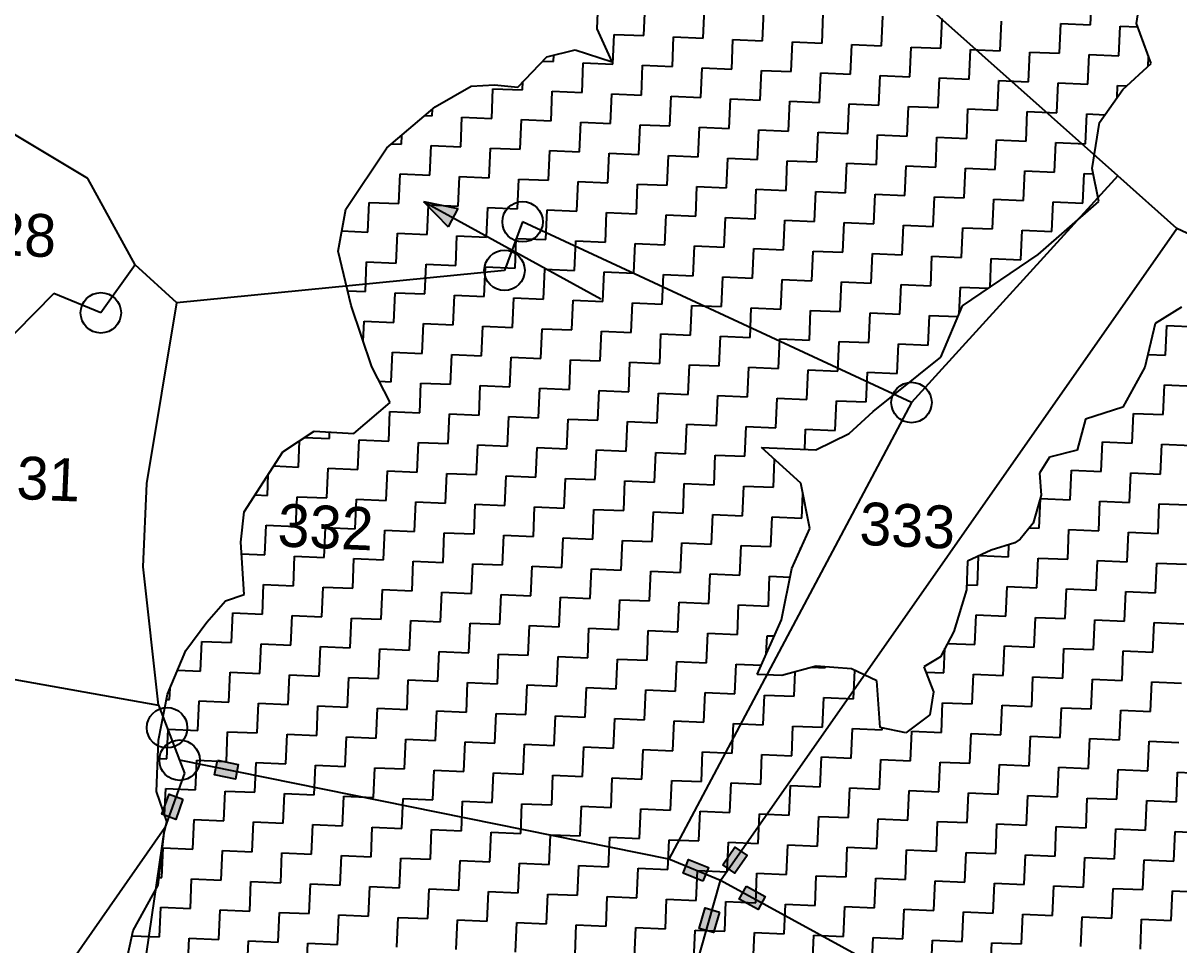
# Model space of a CAD drawing. Header units: metres. Extents: x 275066 to 277427, y 2078766 to 2080541.
# Drawn here: x 276531.1 to 276775.3, y 2079930.4 to 2080125.1 of the extents above; entities that cross this region are included whole.
import ezdxf
from ezdxf.enums import TextEntityAlignment as Align

# ---------------------------------------------------------------- set-up
doc = ezdxf.new("R2010")
doc.units = ezdxf.units.M
for name, color, linetype in [('POLY_HATCH', 12, 'Continuous'), ('POLY_PARCEL', 6, 'Continuous'), ('TEXT_PARCEL', 7, 'Continuous')]:
    doc.layers.add(name, color=color, linetype=linetype)
doc.styles.add('TEXT_MAP', font='')
doc.styles.get('TEXT_MAP').set_extended_font_data('Kruti Dev 050')

msp = doc.modelspace()

# ---------------------------------------------------------------- hatches: boundary and pattern name
h = msp.add_hatch(color=256)
h.paths.add_polyline_path([(276621.9, 2080084.04), (276622.94, 2080085.94), (276615.68, 2080087.45)])
h.paths.add_polyline_path([(276615.68, 2080087.45), (276620.86, 2080082.13), (276621.9, 2080084.04)])
for points in [[(276575.92, 2079965.43), (276576.54, 2079968.49), (276572.12, 2079969.38), (276571.5, 2079966.32)], [(276560.38, 2079957.97), (276563.31, 2079956.91), (276564.85, 2079961.16), (276561.91, 2079962.22)], [(276684.04, 2079949.24), (276681.48, 2079951.03), (276678.89, 2079947.33), (276681.45, 2079945.54)], [(276671.69, 2079948.46), (276670.5, 2079945.57), (276674.67, 2079943.85), (276675.86, 2079946.73)], [(276686.36, 2079937.87), (276687.86, 2079940.61), (276683.9, 2079942.77), (276682.4, 2079940.03)], [(276673.94, 2079933.84), (276676.94, 2079932.98), (276678.18, 2079937.32), (276675.18, 2079938.18)]]:
    msp.add_hatch(color=256).paths.add_polyline_path(points)

# ---------------------------------------------------------------- linework, layer by layer
for points in [[(276615.68, 2080087.45), (276653.15, 2080066.91)], [(276615.68, 2080087.45), (276620.86, 2080082.13)], [(276615.68, 2080087.45), (276622.94, 2080085.94)], [(276622.94, 2080085.94), (276620.86, 2080082.13)]]:
    msp.add_lwpolyline(points)
for points in [[(276572.12, 2079969.38), (276576.54, 2079968.49), (276575.92, 2079965.43), (276571.5, 2079966.32)], [(276564.85, 2079961.16), (276563.31, 2079956.91), (276560.38, 2079957.97), (276561.91, 2079962.22)], [(276678.89, 2079947.33), (276681.48, 2079951.03), (276684.04, 2079949.24), (276681.45, 2079945.54)], [(276674.67, 2079943.85), (276670.5, 2079945.57), (276671.69, 2079948.46), (276675.86, 2079946.73)], [(276683.9, 2079942.77), (276687.86, 2079940.61), (276686.36, 2079937.87), (276682.4, 2079940.03)], [(276678.18, 2079937.32), (276676.94, 2079932.98), (276673.94, 2079933.84), (276675.18, 2079938.18)]]:
    msp.add_lwpolyline(points, close=True)
for centre in [(276636.6, 2080083.17), (276632.78, 2080072.9), (276547.5, 2080063.93), (276718.78, 2080044.99), (276561.49, 2079976.27), (276564.13, 2079969.41)]:
    msp.add_circle(centre, 4.27)
at = {"layer": 'POLY_HATCH', "linetype": 'Continuous'}
for p, q in [((276756.6, 2080124.76), (276756.86, 2080131.04)), ((276662.24, 2080122.5), (276662.51, 2080128.77)), ((276674.79, 2080121.96), (276675.05, 2080128.24)), ((276687.33, 2080121.43), (276687.6, 2080127.7)), ((276699.88, 2080120.89), (276700.14, 2080127.17)), ((276712.42, 2080120.36), (276712.69, 2080126.63)), ((276724.97, 2080119.83), (276725.23, 2080126.1)), ((276737.51, 2080119.29), (276737.78, 2080125.56)), ((276750.06, 2080118.76), (276750.32, 2080125.03)), ((276750.32, 2080125.03), (276756.6, 2080124.76)), ((276762.6, 2080118.22), (276762.87, 2080124.5)), ((276762.87, 2080124.5), (276766.57, 2080124.34)), ((276655.7, 2080116.49), (276655.97, 2080122.76)), ((276655.97, 2080122.76), (276662.24, 2080122.5)), ((276668.25, 2080115.96), (276668.51, 2080122.23)), ((276668.51, 2080122.23), (276674.79, 2080121.96)), ((276680.79, 2080115.42), (276681.06, 2080121.7)), ((276681.06, 2080121.7), (276687.33, 2080121.43)), ((276693.34, 2080114.89), (276693.6, 2080121.16)), ((276693.6, 2080121.16), (276699.88, 2080120.89)), ((276643.16, 2080117.03), (276643.21, 2080118.36)), ((276705.88, 2080114.36), (276706.15, 2080120.63)), ((276706.15, 2080120.63), (276712.42, 2080120.36)), ((276718.43, 2080113.82), (276718.69, 2080120.09)), ((276718.69, 2080120.09), (276724.97, 2080119.83)), ((276730.97, 2080113.29), (276731.24, 2080119.56)), ((276731.24, 2080119.56), (276737.51, 2080119.29)), ((276743.52, 2080112.75), (276743.78, 2080119.02)), ((276743.78, 2080119.02), (276750.06, 2080118.76)), ((276756.06, 2080112.22), (276756.33, 2080118.49)), ((276756.33, 2080118.49), (276762.6, 2080118.22)), ((276640.9, 2080117.12), (276643.16, 2080117.03)), ((276649.16, 2080110.49), (276649.43, 2080116.76)), ((276649.43, 2080116.76), (276655.7, 2080116.49)), ((276661.71, 2080109.95), (276661.97, 2080116.23)), ((276661.97, 2080116.23), (276668.25, 2080115.96)), ((276768.79, 2080116.03), (276768.87, 2080117.96)), ((276768.87, 2080117.96), (276768.9, 2080117.96)), ((276674.25, 2080109.42), (276674.52, 2080115.69)), ((276674.52, 2080115.69), (276680.79, 2080115.42)), ((276686.8, 2080108.88), (276687.06, 2080115.16)), ((276687.06, 2080115.16), (276693.34, 2080114.89)), ((276699.34, 2080108.35), (276699.61, 2080114.62)), ((276699.61, 2080114.62), (276705.88, 2080114.36)), ((276711.89, 2080107.82), (276712.15, 2080114.09)), ((276712.15, 2080114.09), (276718.43, 2080113.82)), ((276724.43, 2080107.28), (276724.7, 2080113.55)), ((276724.7, 2080113.55), (276730.97, 2080113.29)), ((276630.08, 2080105.02), (276630.34, 2080111.29)), ((276630.34, 2080111.29), (276636.62, 2080111.02)), ((276636.62, 2080111.02), (276636.69, 2080112.78)), ((276736.98, 2080106.75), (276737.24, 2080113.02)), ((276737.24, 2080113.02), (276743.52, 2080112.75)), ((276749.52, 2080106.21), (276749.79, 2080112.49)), ((276749.79, 2080112.49), (276756.06, 2080112.22)), ((276762.23, 2080109.4), (276762.33, 2080111.95)), ((276762.33, 2080111.95), (276764.26, 2080111.87)), ((276642.62, 2080104.48), (276642.89, 2080110.75)), ((276642.89, 2080110.75), (276649.16, 2080110.49)), ((276655.17, 2080103.95), (276655.43, 2080110.22)), ((276655.43, 2080110.22), (276661.71, 2080109.95)), ((276667.71, 2080103.41), (276667.98, 2080109.69)), ((276667.98, 2080109.69), (276674.25, 2080109.42)), ((276680.26, 2080102.88), (276680.52, 2080109.15)), ((276680.52, 2080109.15), (276686.8, 2080108.88)), ((276692.8, 2080102.34), (276693.07, 2080108.62)), ((276693.07, 2080108.62), (276699.34, 2080108.35)), ((276617.53, 2080105.55), (276617.59, 2080106.96)), ((276705.35, 2080101.81), (276705.61, 2080108.08)), ((276705.61, 2080108.08), (276711.89, 2080107.82)), ((276717.89, 2080101.28), (276718.16, 2080107.55)), ((276718.16, 2080107.55), (276724.43, 2080107.28)), ((276730.44, 2080100.74), (276730.7, 2080107.01)), ((276730.7, 2080107.01), (276736.98, 2080106.75)), ((276742.98, 2080100.21), (276743.25, 2080106.48)), ((276743.25, 2080106.48), (276749.52, 2080106.21)), ((276616, 2080105.62), (276617.53, 2080105.55)), ((276623.54, 2080099.01), (276623.8, 2080105.28)), ((276623.8, 2080105.28), (276630.08, 2080105.02)), ((276636.08, 2080098.48), (276636.35, 2080104.75)), ((276636.35, 2080104.75), (276642.62, 2080104.48)), ((276648.63, 2080097.94), (276648.89, 2080104.21)), ((276648.89, 2080104.21), (276655.17, 2080103.95)), ((276661.17, 2080097.41), (276661.44, 2080103.68)), ((276661.44, 2080103.68), (276667.71, 2080103.41)), ((276755.53, 2080099.67), (276755.79, 2080105.95)), ((276755.79, 2080105.95), (276759.68, 2080105.78)), ((276610.99, 2080099.54), (276611.07, 2080101.43)), ((276673.72, 2080096.87), (276673.98, 2080103.15)), ((276673.98, 2080103.15), (276680.26, 2080102.88)), ((276686.26, 2080096.34), (276686.53, 2080102.61)), ((276686.53, 2080102.61), (276692.8, 2080102.34)), ((276698.81, 2080095.8), (276699.07, 2080102.08)), ((276699.07, 2080102.08), (276705.35, 2080101.81)), ((276711.35, 2080095.27), (276711.62, 2080101.54)), ((276711.62, 2080101.54), (276717.89, 2080101.28)), ((276608.95, 2080099.63), (276610.99, 2080099.54)), ((276617, 2080093.01), (276617.26, 2080099.28)), ((276617.26, 2080099.28), (276623.54, 2080099.01)), ((276723.9, 2080094.74), (276724.16, 2080101.01)), ((276724.16, 2080101.01), (276730.44, 2080100.74)), ((276736.44, 2080094.2), (276736.71, 2080100.47)), ((276736.71, 2080100.47), (276742.98, 2080100.21)), ((276748.99, 2080093.67), (276749.25, 2080099.94)), ((276749.25, 2080099.94), (276755.53, 2080099.67)), ((276629.54, 2080092.47), (276629.81, 2080098.74)), ((276629.81, 2080098.74), (276636.08, 2080098.48)), ((276642.09, 2080091.94), (276642.35, 2080098.21)), ((276642.35, 2080098.21), (276648.63, 2080097.94)), ((276654.63, 2080091.4), (276654.9, 2080097.67)), ((276654.9, 2080097.67), (276661.17, 2080097.41)), ((276667.18, 2080090.87), (276667.44, 2080097.14)), ((276667.44, 2080097.14), (276673.72, 2080096.87)), ((276679.72, 2080090.33), (276679.99, 2080096.61)), ((276679.99, 2080096.61), (276686.26, 2080096.34)), ((276692.27, 2080089.8), (276692.53, 2080096.07)), ((276692.53, 2080096.07), (276698.81, 2080095.8)), ((276704.81, 2080089.27), (276705.08, 2080095.54)), ((276705.08, 2080095.54), (276711.35, 2080095.27)), ((276717.36, 2080088.73), (276717.62, 2080095)), ((276717.62, 2080095), (276723.9, 2080094.74)), ((276729.9, 2080088.2), (276730.17, 2080094.47)), ((276730.17, 2080094.47), (276736.44, 2080094.2)), ((276742.45, 2080087.66), (276742.71, 2080093.93)), ((276742.71, 2080093.93), (276748.99, 2080093.67)), ((276604.42, 2080093.54), (276604.45, 2080093.54)), ((276604.45, 2080093.54), (276604.45, 2080093.59)), ((276610.46, 2080087), (276610.72, 2080093.27)), ((276610.72, 2080093.27), (276617, 2080093.01)), ((276623, 2080086.47), (276623.27, 2080092.74)), ((276623.27, 2080092.74), (276629.54, 2080092.47)), ((276635.55, 2080085.93), (276635.81, 2080092.2)), ((276635.81, 2080092.2), (276642.09, 2080091.94)), ((276648.09, 2080085.4), (276648.36, 2080091.67)), ((276648.36, 2080091.67), (276654.63, 2080091.4)), ((276754.99, 2080087.13), (276755.26, 2080093.4)), ((276755.26, 2080093.4), (276757.18, 2080093.32)), ((276660.64, 2080084.86), (276660.9, 2080091.14)), ((276660.9, 2080091.14), (276667.18, 2080090.87)), ((276673.18, 2080084.33), (276673.45, 2080090.6)), ((276673.45, 2080090.6), (276679.72, 2080090.33)), ((276685.73, 2080083.79), (276685.99, 2080090.07)), ((276685.99, 2080090.07), (276692.27, 2080089.8)), ((276698.27, 2080083.26), (276698.54, 2080089.53)), ((276698.54, 2080089.53), (276704.81, 2080089.27)), ((276603.92, 2080080.99), (276604.18, 2080087.27)), ((276604.18, 2080087.27), (276610.46, 2080087)), ((276616.46, 2080080.46), (276616.73, 2080086.73)), ((276616.73, 2080086.73), (276623, 2080086.47)), ((276710.82, 2080082.73), (276711.08, 2080089)), ((276711.08, 2080089), (276717.36, 2080088.73)), ((276723.36, 2080082.19), (276723.63, 2080088.46)), ((276723.63, 2080088.46), (276729.9, 2080088.2)), ((276735.91, 2080081.66), (276736.17, 2080087.93)), ((276736.17, 2080087.93), (276742.45, 2080087.66)), ((276748.45, 2080081.12), (276748.72, 2080087.4)), ((276748.72, 2080087.4), (276754.99, 2080087.13)), ((276629.01, 2080079.93), (276629.27, 2080086.2)), ((276629.27, 2080086.2), (276635.55, 2080085.93)), ((276641.55, 2080079.39), (276641.82, 2080085.66)), ((276641.82, 2080085.66), (276648.09, 2080085.4)), ((276654.1, 2080078.86), (276654.37, 2080085.13)), ((276654.37, 2080085.13), (276660.64, 2080084.86)), ((276666.64, 2080078.32), (276666.91, 2080084.6)), ((276666.91, 2080084.6), (276673.18, 2080084.33)), ((276679.19, 2080077.79), (276679.46, 2080084.06)), ((276679.46, 2080084.06), (276685.73, 2080083.79)), ((276691.73, 2080077.25), (276692, 2080083.53)), ((276692, 2080083.53), (276698.27, 2080083.26)), ((276704.28, 2080076.72), (276704.55, 2080082.99)), ((276704.55, 2080082.99), (276710.82, 2080082.73)), ((276716.82, 2080076.19), (276717.09, 2080082.46)), ((276717.09, 2080082.46), (276723.36, 2080082.19)), ((276729.37, 2080075.65), (276729.64, 2080081.92)), ((276729.64, 2080081.92), (276735.91, 2080081.66)), ((276598.42, 2080081.23), (276603.92, 2080080.99)), ((276609.92, 2080074.45), (276610.19, 2080080.73)), ((276610.19, 2080080.73), (276616.46, 2080080.46)), ((276622.47, 2080073.92), (276622.74, 2080080.19)), ((276622.74, 2080080.19), (276629.01, 2080079.93)), ((276635.01, 2080073.39), (276635.28, 2080079.66)), ((276635.28, 2080079.66), (276641.55, 2080079.39)), ((276741.91, 2080075.12), (276742.18, 2080081.39)), ((276742.18, 2080081.39), (276748.45, 2080081.12)), ((276647.56, 2080072.85), (276647.83, 2080079.12)), ((276647.83, 2080079.12), (276654.1, 2080078.86)), ((276660.1, 2080072.32), (276660.37, 2080078.59)), ((276660.37, 2080078.59), (276666.64, 2080078.32)), ((276672.65, 2080071.78), (276672.92, 2080078.06)), ((276672.92, 2080078.06), (276679.19, 2080077.79)), ((276685.19, 2080071.25), (276685.46, 2080077.52)), ((276685.46, 2080077.52), (276691.73, 2080077.25)), ((276697.74, 2080070.71), (276698.01, 2080076.99)), ((276698.01, 2080076.99), (276704.28, 2080076.72)), ((276603.38, 2080068.45), (276603.65, 2080074.72)), ((276603.65, 2080074.72), (276609.92, 2080074.45)), ((276710.28, 2080070.18), (276710.55, 2080076.45)), ((276710.55, 2080076.45), (276716.82, 2080076.19)), ((276722.83, 2080069.65), (276723.1, 2080075.92)), ((276723.1, 2080075.92), (276729.37, 2080075.65)), ((276735.38, 2080069.35), (276735.64, 2080075.38)), ((276735.64, 2080075.38), (276741.91, 2080075.12)), ((276615.93, 2080067.92), (276616.2, 2080074.19)), ((276616.2, 2080074.19), (276622.47, 2080073.92)), ((276628.47, 2080067.38), (276628.74, 2080073.65)), ((276628.74, 2080073.65), (276635.01, 2080073.39)), ((276641.02, 2080066.85), (276641.29, 2080073.12)), ((276641.29, 2080073.12), (276647.56, 2080072.85)), ((276653.56, 2080066.31), (276653.83, 2080072.58)), ((276653.83, 2080072.58), (276660.1, 2080072.32)), ((276666.11, 2080065.78), (276666.38, 2080072.05)), ((276666.38, 2080072.05), (276672.65, 2080071.78)), ((276678.65, 2080065.24), (276678.92, 2080071.52)), ((276678.92, 2080071.52), (276685.19, 2080071.25)), ((276691.2, 2080064.71), (276691.47, 2080070.98)), ((276691.47, 2080070.98), (276697.74, 2080070.71)), ((276703.74, 2080064.18), (276704.01, 2080070.45)), ((276704.01, 2080070.45), (276710.28, 2080070.18)), ((276716.29, 2080063.64), (276716.56, 2080069.91)), ((276716.56, 2080069.91), (276722.83, 2080069.65)), ((276599.62, 2080068.61), (276603.38, 2080068.45)), ((276609.39, 2080061.91), (276609.66, 2080068.18)), ((276609.66, 2080068.18), (276615.93, 2080067.92)), ((276621.93, 2080061.38), (276622.2, 2080067.65)), ((276622.2, 2080067.65), (276628.47, 2080067.38)), ((276634.48, 2080060.84), (276634.75, 2080067.11)), ((276634.75, 2080067.11), (276641.02, 2080066.85)), ((276728.86, 2080063.77), (276729.1, 2080069.38)), ((276729.1, 2080069.38), (276735.05, 2080069.13)), ((276647.02, 2080060.31), (276647.29, 2080066.58)), ((276647.29, 2080066.58), (276653.56, 2080066.31)), ((276659.57, 2080059.77), (276659.84, 2080066.05)), ((276659.84, 2080066.05), (276666.11, 2080065.78)), ((276672.11, 2080059.24), (276672.38, 2080065.51)), ((276672.38, 2080065.51), (276678.65, 2080065.24)), ((276684.66, 2080058.7), (276684.93, 2080064.98)), ((276684.93, 2080064.98), (276691.2, 2080064.71)), ((276602.93, 2080057.87), (276603.12, 2080062.18)), ((276603.12, 2080062.18), (276609.39, 2080061.91)), ((276697.2, 2080058.17), (276697.47, 2080064.44)), ((276697.47, 2080064.44), (276703.74, 2080064.18)), ((276709.75, 2080057.64), (276710.02, 2080063.91)), ((276710.02, 2080063.91), (276716.29, 2080063.64)), ((276722.29, 2080057.1), (276722.56, 2080063.37)), ((276722.56, 2080063.37), (276728.59, 2080063.12)), ((276615.39, 2080055.37), (276615.66, 2080061.64)), ((276615.66, 2080061.64), (276621.93, 2080061.38)), ((276627.94, 2080054.84), (276628.21, 2080061.11)), ((276628.21, 2080061.11), (276634.48, 2080060.84)), ((276640.48, 2080054.3), (276640.75, 2080060.57)), ((276640.75, 2080060.57), (276647.02, 2080060.31)), ((276653.03, 2080053.77), (276653.3, 2080060.04)), ((276653.3, 2080060.04), (276659.57, 2080059.77)), ((276772.47, 2080054.96), (276772.74, 2080061.24)), ((276772.74, 2080061.24), (276779.01, 2080060.97)), ((276665.57, 2080053.23), (276665.84, 2080059.51)), ((276665.84, 2080059.51), (276672.11, 2080059.24)), ((276678.12, 2080052.7), (276678.39, 2080058.97)), ((276678.39, 2080058.97), (276684.66, 2080058.7)), ((276690.66, 2080052.16), (276690.93, 2080058.44)), ((276690.93, 2080058.44), (276697.2, 2080058.17)), ((276703.21, 2080051.63), (276703.48, 2080057.9)), ((276703.48, 2080057.9), (276709.75, 2080057.64)), ((276715.75, 2080051.1), (276716.02, 2080057.37)), ((276716.02, 2080057.37), (276722.29, 2080057.1)), ((276608.85, 2080049.36), (276609.12, 2080055.64)), ((276609.12, 2080055.64), (276615.39, 2080055.37)), ((276621.4, 2080048.83), (276621.67, 2080055.1)), ((276621.67, 2080055.1), (276627.94, 2080054.84)), ((276768.71, 2080055.12), (276772.47, 2080054.96)), ((276633.94, 2080048.3), (276634.21, 2080054.57)), ((276634.21, 2080054.57), (276640.48, 2080054.3)), ((276646.49, 2080047.76), (276646.76, 2080054.03)), ((276646.76, 2080054.03), (276653.03, 2080053.77)), ((276659.03, 2080047.23), (276659.3, 2080053.5)), ((276659.3, 2080053.5), (276665.57, 2080053.23)), ((276671.58, 2080046.69), (276671.85, 2080052.97)), ((276671.85, 2080052.97), (276678.12, 2080052.7)), ((276684.12, 2080046.16), (276684.39, 2080052.43)), ((276684.39, 2080052.43), (276690.66, 2080052.16)), ((276696.67, 2080045.62), (276696.94, 2080051.9)), ((276696.94, 2080051.9), (276703.21, 2080051.63)), ((276709.21, 2080045.09), (276709.48, 2080051.36)), ((276709.48, 2080051.36), (276715.75, 2080051.1)), ((276606.29, 2080049.47), (276608.85, 2080049.36)), ((276614.86, 2080042.83), (276615.13, 2080049.1)), ((276615.13, 2080049.1), (276621.4, 2080048.83)), ((276627.4, 2080042.29), (276627.67, 2080048.56)), ((276627.67, 2080048.56), (276633.94, 2080048.3)), ((276639.95, 2080041.76), (276640.22, 2080048.03)), ((276640.22, 2080048.03), (276646.49, 2080047.76)), ((276771.94, 2080042.42), (276772.21, 2080048.69)), ((276772.21, 2080048.69), (276778.48, 2080048.42)), ((276652.5, 2080041.22), (276652.76, 2080047.49)), ((276652.76, 2080047.49), (276659.03, 2080047.23)), ((276665.04, 2080040.69), (276665.31, 2080046.96)), ((276665.31, 2080046.96), (276671.58, 2080046.69)), ((276677.59, 2080040.15), (276677.85, 2080046.43)), ((276677.85, 2080046.43), (276684.12, 2080046.16)), ((276690.13, 2080039.62), (276690.4, 2080045.89)), ((276690.4, 2080045.89), (276696.67, 2080045.62)), ((276702.68, 2080039.09), (276702.94, 2080045.36)), ((276702.94, 2080045.36), (276709.21, 2080045.09)), ((276608.32, 2080036.82), (276608.59, 2080043.09)), ((276608.59, 2080043.09), (276614.86, 2080042.83)), ((276765.4, 2080036.41), (276765.67, 2080042.69)), ((276765.67, 2080042.69), (276771.94, 2080042.42)), ((276620.87, 2080036.29), (276621.13, 2080042.56)), ((276621.13, 2080042.56), (276627.4, 2080042.29)), ((276633.41, 2080035.75), (276633.68, 2080042.02)), ((276633.68, 2080042.02), (276639.95, 2080041.76)), ((276645.96, 2080035.22), (276646.22, 2080041.49)), ((276646.22, 2080041.49), (276652.5, 2080041.22)), ((276658.5, 2080034.68), (276658.77, 2080040.96)), ((276658.77, 2080040.96), (276665.04, 2080040.69)), ((276671.05, 2080034.15), (276671.31, 2080040.42)), ((276671.31, 2080040.42), (276677.59, 2080040.15)), ((276595.78, 2080037.35), (276595.83, 2080038.75)), ((276683.59, 2080033.61), (276683.86, 2080039.89)), ((276683.86, 2080039.89), (276690.13, 2080039.62)), ((276696.22, 2080035.08), (276696.4, 2080039.35)), ((276696.4, 2080039.35), (276702.68, 2080039.09)), ((276589.24, 2080031.35), (276589.47, 2080036.89)), ((276590.5, 2080037.58), (276595.78, 2080037.35)), ((276601.78, 2080030.81), (276602.05, 2080037.09)), ((276602.05, 2080037.09), (276608.32, 2080036.82)), ((276614.33, 2080030.28), (276614.59, 2080036.55)), ((276614.59, 2080036.55), (276620.87, 2080036.29)), ((276626.87, 2080029.75), (276627.14, 2080036.02)), ((276627.14, 2080036.02), (276633.41, 2080035.75)), ((276639.42, 2080029.21), (276639.68, 2080035.48)), ((276639.68, 2080035.48), (276645.96, 2080035.22)), ((276758.86, 2080030.41), (276759.13, 2080036.68)), ((276759.13, 2080036.68), (276765.4, 2080036.41)), ((276771.41, 2080029.87), (276771.67, 2080036.15)), ((276771.67, 2080036.15), (276777.95, 2080035.88)), ((276651.96, 2080028.68), (276652.23, 2080034.95)), ((276652.23, 2080034.95), (276658.5, 2080034.68)), ((276664.51, 2080028.14), (276664.77, 2080034.42)), ((276664.77, 2080034.42), (276671.05, 2080034.15)), ((276677.05, 2080027.61), (276677.32, 2080033.88)), ((276677.32, 2080033.88), (276683.59, 2080033.61)), ((276689.6, 2080027.07), (276689.85, 2080032.97)), ((276584.05, 2080031.57), (276589.24, 2080031.35)), ((276595.24, 2080024.81), (276595.51, 2080031.08)), ((276595.51, 2080031.08), (276601.78, 2080030.81)), ((276607.79, 2080024.27), (276608.05, 2080030.55)), ((276608.05, 2080030.55), (276614.33, 2080030.28)), ((276752.32, 2080024.4), (276752.59, 2080030.68)), ((276752.59, 2080030.68), (276758.86, 2080030.41)), ((276582.7, 2080025.34), (276582.88, 2080029.76)), ((276620.33, 2080023.74), (276620.6, 2080030.01)), ((276620.6, 2080030.01), (276626.87, 2080029.75)), ((276632.88, 2080023.21), (276633.14, 2080029.48)), ((276633.14, 2080029.48), (276639.42, 2080029.21)), ((276645.42, 2080022.67), (276645.69, 2080028.94)), ((276645.69, 2080028.94), (276651.96, 2080028.68)), ((276657.97, 2080022.14), (276658.23, 2080028.41)), ((276658.23, 2080028.41), (276664.51, 2080028.14)), ((276764.87, 2080023.87), (276765.13, 2080030.14)), ((276765.13, 2080030.14), (276771.41, 2080029.87)), ((276670.51, 2080021.6), (276670.78, 2080027.88)), ((276670.78, 2080027.88), (276677.05, 2080027.61)), ((276683.06, 2080021.07), (276683.32, 2080027.34)), ((276683.32, 2080027.34), (276689.6, 2080027.07)), ((276695.6, 2080020.53), (276695.82, 2080025.76)), ((276580.11, 2080025.45), (276582.7, 2080025.34)), ((276588.7, 2080018.8), (276588.97, 2080025.08)), ((276588.97, 2080025.08), (276595.24, 2080024.81)), ((276601.25, 2080018.27), (276601.51, 2080024.54)), ((276601.51, 2080024.54), (276607.79, 2080024.27)), ((276613.79, 2080017.73), (276614.06, 2080024.01)), ((276614.06, 2080024.01), (276620.33, 2080023.74)), ((276626.34, 2080017.2), (276626.6, 2080023.47)), ((276626.6, 2080023.47), (276632.88, 2080023.21)), ((276745.78, 2080018.4), (276746.05, 2080024.67)), ((276746.05, 2080024.67), (276752.32, 2080024.4)), ((276758.33, 2080017.86), (276758.59, 2080024.14)), ((276758.59, 2080024.14), (276764.87, 2080023.87)), ((276770.87, 2080017.33), (276771.14, 2080023.6)), ((276771.14, 2080023.6), (276777.41, 2080023.33)), ((276638.88, 2080016.67), (276639.15, 2080022.94)), ((276639.15, 2080022.94), (276645.42, 2080022.67)), ((276651.43, 2080016.13), (276651.69, 2080022.4)), ((276651.69, 2080022.4), (276657.97, 2080022.14)), ((276663.97, 2080015.6), (276664.24, 2080021.87)), ((276664.24, 2080021.87), (276670.51, 2080021.6)), ((276676.52, 2080015.06), (276676.78, 2080021.34)), ((276676.78, 2080021.34), (276683.06, 2080021.07)), ((276689.06, 2080014.53), (276689.33, 2080020.8)), ((276689.33, 2080020.8), (276695.6, 2080020.53)), ((276582.16, 2080012.8), (276582.43, 2080019.07)), ((276582.43, 2080019.07), (276588.7, 2080018.8)), ((276594.71, 2080012.26), (276594.97, 2080018.54)), ((276594.97, 2080018.54), (276601.25, 2080018.27)), ((276743.69, 2080018.49), (276745.78, 2080018.4)), ((276607.25, 2080011.73), (276607.52, 2080018)), ((276607.52, 2080018), (276613.79, 2080017.73)), ((276619.8, 2080011.2), (276620.06, 2080017.47)), ((276620.06, 2080017.47), (276626.34, 2080017.2)), ((276632.34, 2080010.66), (276632.61, 2080016.93)), ((276632.61, 2080016.93), (276638.88, 2080016.67)), ((276644.89, 2080010.13), (276645.15, 2080016.4)), ((276645.15, 2080016.4), (276651.43, 2080016.13)), ((276657.43, 2080009.59), (276657.7, 2080015.86)), ((276657.7, 2080015.86), (276663.97, 2080015.6)), ((276751.79, 2080011.86), (276752.05, 2080018.13)), ((276752.05, 2080018.13), (276758.33, 2080017.86)), ((276764.33, 2080011.32), (276764.6, 2080017.6)), ((276764.6, 2080017.6), (276770.87, 2080017.33)), ((276669.98, 2080009.06), (276670.24, 2080015.33)), ((276670.24, 2080015.33), (276676.52, 2080015.06)), ((276682.52, 2080008.52), (276682.79, 2080014.8)), ((276682.79, 2080014.8), (276689.06, 2080014.53)), ((276695.32, 2080014.01), (276695.33, 2080014.26)), ((276695.33, 2080014.26), (276695.44, 2080014.26)), ((276739.24, 2080012.39), (276739.35, 2080014.95)), ((276577.21, 2080013.01), (276582.16, 2080012.8)), ((276588.17, 2080006.26), (276588.43, 2080012.53)), ((276588.43, 2080012.53), (276594.71, 2080012.26)), ((276600.71, 2080005.72), (276600.98, 2080012)), ((276600.98, 2080012), (276607.25, 2080011.73)), ((276613.26, 2080005.19), (276613.52, 2080011.46)), ((276613.52, 2080011.46), (276619.8, 2080011.2)), ((276625.8, 2080004.66), (276626.07, 2080010.93)), ((276626.07, 2080010.93), (276632.34, 2080010.66)), ((276732.7, 2080006.39), (276732.96, 2080012.54)), ((276733.19, 2080012.65), (276739.24, 2080012.39)), ((276745.25, 2080005.85), (276745.51, 2080012.12)), ((276745.51, 2080012.12), (276751.79, 2080011.86)), ((276757.79, 2080005.32), (276758.06, 2080011.59)), ((276758.06, 2080011.59), (276764.33, 2080011.32)), ((276770.34, 2080004.78), (276770.6, 2080011.06)), ((276770.6, 2080011.06), (276776.88, 2080010.79)), ((276638.35, 2080004.12), (276638.61, 2080010.39)), ((276638.61, 2080010.39), (276644.89, 2080010.13)), ((276650.89, 2080003.59), (276651.16, 2080009.86)), ((276651.16, 2080009.86), (276657.43, 2080009.59)), ((276663.44, 2080003.05), (276663.7, 2080009.33)), ((276663.7, 2080009.33), (276669.98, 2080009.06)), ((276675.98, 2080002.52), (276676.25, 2080008.79)), ((276676.25, 2080008.79), (276682.52, 2080008.52)), ((276581.63, 2080000.25), (276581.89, 2080006.53)), ((276581.89, 2080006.53), (276588.17, 2080006.26)), ((276594.17, 2079999.72), (276594.44, 2080005.99)), ((276594.44, 2080005.99), (276600.71, 2080005.72)), ((276688.53, 2080001.98), (276688.79, 2080008.26)), ((276688.79, 2080008.26), (276693.11, 2080008.07)), ((276730.43, 2080006.48), (276732.7, 2080006.39)), ((276738.71, 2079999.85), (276738.97, 2080006.12)), ((276738.97, 2080006.12), (276745.25, 2080005.85)), ((276606.72, 2079999.18), (276606.98, 2080005.46)), ((276606.98, 2080005.46), (276613.26, 2080005.19)), ((276619.26, 2079998.65), (276619.53, 2080004.92)), ((276619.53, 2080004.92), (276625.8, 2080004.66)), ((276631.81, 2079998.12), (276632.07, 2080004.39)), ((276632.07, 2080004.39), (276638.35, 2080004.12)), ((276644.35, 2079997.58), (276644.62, 2080003.85)), ((276644.62, 2080003.85), (276650.89, 2080003.59)), ((276751.25, 2079999.31), (276751.52, 2080005.59)), ((276751.52, 2080005.59), (276757.79, 2080005.32)), ((276763.8, 2079998.78), (276764.06, 2080005.05)), ((276764.06, 2080005.05), (276770.34, 2080004.78)), ((276656.9, 2079997.05), (276657.16, 2080003.32)), ((276657.16, 2080003.32), (276663.44, 2080003.05)), ((276669.44, 2079996.51), (276669.71, 2080002.79)), ((276669.71, 2080002.79), (276675.98, 2080002.52)), ((276681.99, 2079995.98), (276682.25, 2080002.25)), ((276682.25, 2080002.25), (276688.53, 2080001.98)), ((276575.09, 2079994.25), (276575.35, 2080000.52)), ((276575.35, 2080000.52), (276581.63, 2080000.25)), ((276587.63, 2079993.71), (276587.9, 2079999.99)), ((276587.9, 2079999.99), (276594.17, 2079999.72)), ((276600.18, 2079993.18), (276600.44, 2079999.45)), ((276600.44, 2079999.45), (276606.72, 2079999.18)), ((276612.72, 2079992.64), (276612.99, 2079998.92)), ((276612.99, 2079998.92), (276619.26, 2079998.65)), ((276732.17, 2079993.84), (276732.43, 2080000.11)), ((276732.43, 2080000.11), (276738.71, 2079999.85)), ((276744.71, 2079993.31), (276744.98, 2079999.58)), ((276744.98, 2079999.58), (276751.25, 2079999.31)), ((276757.26, 2079992.77), (276757.53, 2079999.05)), ((276757.53, 2079999.05), (276763.8, 2079998.78)), ((276625.27, 2079992.11), (276625.54, 2079998.38)), ((276625.54, 2079998.38), (276631.81, 2079998.12)), ((276637.81, 2079991.58), (276638.08, 2079997.85)), ((276638.08, 2079997.85), (276644.35, 2079997.58)), ((276650.36, 2079991.04), (276650.63, 2079997.31)), ((276650.63, 2079997.31), (276656.9, 2079997.05)), ((276662.9, 2079990.51), (276663.17, 2079996.78)), ((276663.17, 2079996.78), (276669.44, 2079996.51)), ((276675.45, 2079989.97), (276675.72, 2079996.25)), ((276675.72, 2079996.25), (276681.99, 2079995.98)), ((276769.8, 2079992.24), (276770.07, 2079998.51)), ((276770.07, 2079998.51), (276776.34, 2079998.24)), ((276568.55, 2079988.24), (276568.82, 2079994.51)), ((276568.82, 2079994.51), (276575.09, 2079994.25)), ((276581.09, 2079987.71), (276581.36, 2079993.98)), ((276581.36, 2079993.98), (276587.63, 2079993.71)), ((276688.09, 2079991.83), (276688.26, 2079995.71)), ((276688.26, 2079995.71), (276689.78, 2079995.65)), ((276726.38, 2079994.09), (276732.17, 2079993.84)), ((276593.64, 2079987.17), (276593.91, 2079993.45)), ((276593.91, 2079993.45), (276600.18, 2079993.18)), ((276606.18, 2079986.64), (276606.45, 2079992.91)), ((276606.45, 2079992.91), (276612.72, 2079992.64)), ((276618.73, 2079986.11), (276619, 2079992.38)), ((276619, 2079992.38), (276625.27, 2079992.11)), ((276631.27, 2079985.57), (276631.54, 2079991.84)), ((276631.54, 2079991.84), (276637.81, 2079991.58)), ((276725.63, 2079987.84), (276725.85, 2079993.09)), ((276738.17, 2079987.3), (276738.44, 2079993.57)), ((276738.44, 2079993.57), (276744.71, 2079993.31)), ((276750.72, 2079986.77), (276750.99, 2079993.04)), ((276750.99, 2079993.04), (276757.26, 2079992.77)), ((276763.26, 2079986.23), (276763.53, 2079992.51)), ((276763.53, 2079992.51), (276769.8, 2079992.24)), ((276643.82, 2079985.04), (276644.09, 2079991.31)), ((276644.09, 2079991.31), (276650.36, 2079991.04)), ((276656.36, 2079984.5), (276656.63, 2079990.77)), ((276656.63, 2079990.77), (276662.9, 2079990.51)), ((276668.91, 2079983.97), (276669.18, 2079990.24)), ((276669.18, 2079990.24), (276675.45, 2079989.97)), ((276681.45, 2079983.43), (276681.72, 2079989.71)), ((276681.72, 2079989.71), (276687.06, 2079989.48)), ((276697.69, 2079989.03), (276700.54, 2079988.9)), ((276700.54, 2079988.9), (276700.55, 2079989.13)), ((276563.71, 2079988.45), (276568.55, 2079988.24)), ((276574.55, 2079981.7), (276574.82, 2079987.98)), ((276574.82, 2079987.98), (276581.09, 2079987.71)), ((276587.1, 2079981.17), (276587.37, 2079987.44)), ((276587.37, 2079987.44), (276593.64, 2079987.17)), ((276599.64, 2079980.63), (276599.91, 2079986.91)), ((276599.91, 2079986.91), (276606.18, 2079986.64)), ((276694, 2079982.9), (276694.22, 2079988.08)), ((276706.54, 2079982.37), (276706.8, 2079988.35)), ((276721.8, 2079988), (276725.63, 2079987.84)), ((276731.63, 2079981.3), (276731.9, 2079987.57)), ((276731.9, 2079987.57), (276738.17, 2079987.3)), ((276744.18, 2079980.76), (276744.45, 2079987.03)), ((276744.45, 2079987.03), (276750.72, 2079986.77)), ((276756.72, 2079980.23), (276756.99, 2079986.5)), ((276756.99, 2079986.5), (276763.26, 2079986.23)), ((276562.01, 2079982.24), (276562.11, 2079984.63)), ((276612.19, 2079980.1), (276612.46, 2079986.37)), ((276612.46, 2079986.37), (276618.73, 2079986.11)), ((276624.73, 2079979.57), (276625, 2079985.84)), ((276625, 2079985.84), (276631.27, 2079985.57)), ((276637.28, 2079979.03), (276637.55, 2079985.3)), ((276637.55, 2079985.3), (276643.82, 2079985.04)), ((276649.82, 2079978.5), (276650.09, 2079984.77)), ((276650.09, 2079984.77), (276656.36, 2079984.5)), ((276662.37, 2079977.96), (276662.64, 2079984.24)), ((276662.64, 2079984.24), (276668.91, 2079983.97)), ((276769.27, 2079979.69), (276769.54, 2079985.97)), ((276769.54, 2079985.97), (276775.81, 2079985.7)), ((276561.38, 2079982.26), (276562.01, 2079982.24)), ((276568.01, 2079975.7), (276568.28, 2079981.97)), ((276568.28, 2079981.97), (276574.55, 2079981.7)), ((276674.91, 2079977.43), (276675.18, 2079983.7)), ((276675.18, 2079983.7), (276681.45, 2079983.43)), ((276687.46, 2079976.89), (276687.73, 2079983.17)), ((276687.73, 2079983.17), (276694, 2079982.9)), ((276700, 2079976.36), (276700.27, 2079982.63)), ((276700.27, 2079982.63), (276706.54, 2079982.37)), ((276580.56, 2079975.16), (276580.83, 2079981.44)), ((276580.83, 2079981.44), (276587.1, 2079981.17)), ((276593.1, 2079974.63), (276593.37, 2079980.9)), ((276593.37, 2079980.9), (276599.64, 2079980.63)), ((276605.65, 2079974.09), (276605.92, 2079980.37)), ((276605.92, 2079980.37), (276612.19, 2079980.1)), ((276618.19, 2079973.56), (276618.46, 2079979.83)), ((276618.46, 2079979.83), (276624.73, 2079979.57)), ((276630.74, 2079973.03), (276631.01, 2079979.3)), ((276631.01, 2079979.3), (276637.28, 2079979.03)), ((276725.09, 2079975.29), (276725.36, 2079981.56)), ((276725.36, 2079981.56), (276731.63, 2079981.3)), ((276737.64, 2079974.76), (276737.91, 2079981.03)), ((276737.91, 2079981.03), (276744.18, 2079980.76)), ((276750.18, 2079974.22), (276750.45, 2079980.5)), ((276750.45, 2079980.5), (276756.72, 2079980.23)), ((276762.73, 2079973.69), (276763, 2079979.96)), ((276763, 2079979.96), (276769.27, 2079979.69)), ((276643.28, 2079972.49), (276643.55, 2079978.76)), ((276643.55, 2079978.76), (276649.82, 2079978.5)), ((276655.83, 2079971.96), (276656.1, 2079978.23)), ((276656.1, 2079978.23), (276662.37, 2079977.96)), ((276668.37, 2079971.42), (276668.64, 2079977.7)), ((276668.64, 2079977.7), (276674.91, 2079977.43)), ((276680.92, 2079970.89), (276681.19, 2079977.16)), ((276681.19, 2079977.16), (276687.46, 2079976.89)), ((276561.47, 2079969.69), (276561.74, 2079975.96)), ((276561.74, 2079975.96), (276568.01, 2079975.7)), ((276574.02, 2079969.16), (276574.29, 2079975.43)), ((276574.29, 2079975.43), (276580.56, 2079975.16)), ((276586.56, 2079968.62), (276586.83, 2079974.9)), ((276586.83, 2079974.9), (276593.1, 2079974.63)), ((276599.11, 2079968.09), (276599.38, 2079974.36)), ((276599.38, 2079974.36), (276605.65, 2079974.09)), ((276693.46, 2079970.35), (276693.73, 2079976.63)), ((276693.73, 2079976.63), (276700, 2079976.36)), ((276706.01, 2079969.82), (276706.28, 2079976.09)), ((276706.28, 2079976.09), (276712.55, 2079975.83)), ((276712.55, 2079975.83), (276712.57, 2079976.27)), ((276718.55, 2079969.29), (276718.82, 2079975.56)), ((276718.82, 2079975.56), (276725.09, 2079975.29)), ((276731.1, 2079968.75), (276731.37, 2079975.02)), ((276731.37, 2079975.02), (276737.64, 2079974.76)), ((276743.64, 2079968.22), (276743.91, 2079974.49)), ((276743.91, 2079974.49), (276750.18, 2079974.22)), ((276611.65, 2079967.55), (276611.92, 2079973.83)), ((276611.92, 2079973.83), (276618.19, 2079973.56)), ((276624.2, 2079967.02), (276624.47, 2079973.29)), ((276624.47, 2079973.29), (276630.74, 2079973.03)), ((276636.74, 2079966.49), (276637.01, 2079972.76)), ((276637.01, 2079972.76), (276643.28, 2079972.49)), ((276649.29, 2079965.95), (276649.56, 2079972.22)), ((276649.56, 2079972.22), (276655.83, 2079971.96)), ((276756.19, 2079967.68), (276756.46, 2079973.96)), ((276756.46, 2079973.96), (276762.73, 2079973.69)), ((276768.73, 2079967.15), (276769, 2079973.42)), ((276769, 2079973.42), (276775.27, 2079973.15)), ((276559.54, 2079969.77), (276561.47, 2079969.69)), ((276567.48, 2079963.15), (276567.75, 2079969.42)), ((276567.75, 2079969.42), (276574.02, 2079969.16)), ((276661.83, 2079965.42), (276662.1, 2079971.69)), ((276662.1, 2079971.69), (276668.37, 2079971.42)), ((276674.38, 2079964.88), (276674.65, 2079971.16)), ((276674.65, 2079971.16), (276680.92, 2079970.89)), ((276686.92, 2079964.35), (276687.19, 2079970.62)), ((276687.19, 2079970.62), (276693.46, 2079970.35)), ((276699.47, 2079963.81), (276699.74, 2079970.09)), ((276699.74, 2079970.09), (276706.01, 2079969.82)), ((276712.01, 2079963.28), (276712.28, 2079969.55)), ((276712.28, 2079969.55), (276718.55, 2079969.29)), ((276580.02, 2079962.62), (276580.29, 2079968.89)), ((276580.29, 2079968.89), (276586.56, 2079968.62)), ((276592.57, 2079962.08), (276592.84, 2079968.36)), ((276592.84, 2079968.36), (276599.11, 2079968.09)), ((276605.11, 2079961.55), (276605.38, 2079967.82)), ((276605.38, 2079967.82), (276611.65, 2079967.55)), ((276617.66, 2079961.02), (276617.93, 2079967.29)), ((276617.93, 2079967.29), (276624.2, 2079967.02)), ((276724.56, 2079962.75), (276724.83, 2079969.02)), ((276724.83, 2079969.02), (276731.1, 2079968.75)), ((276737.1, 2079962.21), (276737.37, 2079968.48)), ((276737.37, 2079968.48), (276743.64, 2079968.22)), ((276749.65, 2079961.68), (276749.92, 2079967.95)), ((276749.92, 2079967.95), (276756.19, 2079967.68)), ((276762.19, 2079961.14), (276762.46, 2079967.42)), ((276762.46, 2079967.42), (276768.73, 2079967.15)), ((276630.2, 2079960.48), (276630.47, 2079966.75)), ((276630.47, 2079966.75), (276636.74, 2079966.49)), ((276642.75, 2079959.95), (276643.02, 2079966.22)), ((276643.02, 2079966.22), (276649.29, 2079965.95)), ((276655.29, 2079959.41), (276655.56, 2079965.68)), ((276655.56, 2079965.68), (276661.83, 2079965.42)), ((276667.84, 2079958.88), (276668.11, 2079965.15)), ((276668.11, 2079965.15), (276674.38, 2079964.88)), ((276680.38, 2079958.34), (276680.65, 2079964.62)), ((276680.65, 2079964.62), (276686.92, 2079964.35)), ((276774.74, 2079960.61), (276775.01, 2079966.88)), ((276775.01, 2079966.88), (276781.28, 2079966.61)), ((276560.97, 2079957.83), (276561.21, 2079963.42)), ((276561.21, 2079963.42), (276567.48, 2079963.15)), ((276573.48, 2079956.61), (276573.75, 2079962.89)), ((276573.75, 2079962.89), (276580.02, 2079962.62)), ((276586.03, 2079956.08), (276586.3, 2079962.35)), ((276586.3, 2079962.35), (276592.57, 2079962.08)), ((276692.93, 2079957.81), (276693.2, 2079964.08)), ((276693.2, 2079964.08), (276699.47, 2079963.81)), ((276705.47, 2079957.28), (276705.74, 2079963.55)), ((276705.74, 2079963.55), (276712.01, 2079963.28)), ((276718.02, 2079956.74), (276718.29, 2079963.01)), ((276718.29, 2079963.01), (276724.56, 2079962.75)), ((276730.56, 2079956.21), (276730.83, 2079962.48)), ((276730.83, 2079962.48), (276737.1, 2079962.21)), ((276598.57, 2079955.54), (276598.84, 2079961.82)), ((276598.84, 2079961.82), (276605.11, 2079961.55)), ((276611.12, 2079955.01), (276611.39, 2079961.28)), ((276611.39, 2079961.28), (276617.66, 2079961.02)), ((276623.67, 2079954.48), (276623.93, 2079960.75)), ((276623.93, 2079960.75), (276630.2, 2079960.48)), ((276636.21, 2079953.94), (276636.48, 2079960.21)), ((276636.48, 2079960.21), (276642.75, 2079959.95)), ((276648.76, 2079953.41), (276649.02, 2079959.68)), ((276649.02, 2079959.68), (276655.29, 2079959.41)), ((276743.11, 2079955.67), (276743.38, 2079961.94)), ((276743.38, 2079961.94), (276749.65, 2079961.68)), ((276755.66, 2079955.14), (276755.92, 2079961.41)), ((276755.92, 2079961.41), (276762.19, 2079961.14)), ((276768.2, 2079954.6), (276768.47, 2079960.88)), ((276768.47, 2079960.88), (276774.74, 2079960.61)), ((276661.3, 2079952.87), (276661.57, 2079959.15)), ((276661.57, 2079959.15), (276667.84, 2079958.88)), ((276673.85, 2079952.34), (276674.11, 2079958.61)), ((276674.11, 2079958.61), (276680.38, 2079958.34)), ((276686.39, 2079951.8), (276686.66, 2079958.08)), ((276686.66, 2079958.08), (276692.93, 2079957.81)), ((276698.94, 2079951.27), (276699.2, 2079957.54)), ((276699.2, 2079957.54), (276705.47, 2079957.28)), ((276566.95, 2079950.61), (276567.21, 2079956.88)), ((276567.21, 2079956.88), (276573.48, 2079956.61)), ((276579.49, 2079950.07), (276579.76, 2079956.35)), ((276579.76, 2079956.35), (276586.03, 2079956.08)), ((276592.04, 2079949.54), (276592.3, 2079955.81)), ((276592.3, 2079955.81), (276598.57, 2079955.54)), ((276604.58, 2079949), (276604.85, 2079955.28)), ((276604.85, 2079955.28), (276611.12, 2079955.01)), ((276617.13, 2079948.47), (276617.39, 2079954.74)), ((276617.39, 2079954.74), (276623.67, 2079954.48)), ((276711.48, 2079950.74), (276711.75, 2079957.01)), ((276711.75, 2079957.01), (276718.02, 2079956.74)), ((276724.03, 2079950.2), (276724.29, 2079956.47)), ((276724.29, 2079956.47), (276730.56, 2079956.21)), ((276736.57, 2079949.67), (276736.84, 2079955.94)), ((276736.84, 2079955.94), (276743.11, 2079955.67)), ((276749.12, 2079949.13), (276749.38, 2079955.41)), ((276749.38, 2079955.41), (276755.66, 2079955.14)), ((276761.66, 2079948.6), (276761.93, 2079954.87)), ((276761.93, 2079954.87), (276768.2, 2079954.6)), ((276629.67, 2079947.94), (276629.94, 2079954.21)), ((276629.94, 2079954.21), (276636.21, 2079953.94)), ((276642.22, 2079947.4), (276642.48, 2079953.67)), ((276642.48, 2079953.67), (276648.76, 2079953.41)), ((276654.76, 2079946.87), (276655.03, 2079953.14)), ((276655.03, 2079953.14), (276661.3, 2079952.87)), ((276667.31, 2079946.33), (276667.57, 2079952.61)), ((276667.57, 2079952.61), (276673.85, 2079952.34)), ((276774.21, 2079948.06), (276774.47, 2079954.34)), ((276774.47, 2079954.34), (276780.75, 2079954.07)), ((276560.41, 2079944.6), (276560.67, 2079950.87)), ((276560.67, 2079950.87), (276566.95, 2079950.61)), ((276572.95, 2079944.07), (276573.22, 2079950.34)), ((276573.22, 2079950.34), (276579.49, 2079950.07)), ((276679.85, 2079945.8), (276680.12, 2079952.07)), ((276680.12, 2079952.07), (276686.39, 2079951.8)), ((276692.4, 2079945.26), (276692.66, 2079951.54)), ((276692.66, 2079951.54), (276698.94, 2079951.27)), ((276704.94, 2079944.73), (276705.21, 2079951)), ((276705.21, 2079951), (276711.48, 2079950.74)), ((276717.49, 2079944.2), (276717.75, 2079950.47)), ((276717.75, 2079950.47), (276724.03, 2079950.2)), ((276730.03, 2079943.66), (276730.3, 2079949.93)), ((276730.3, 2079949.93), (276736.57, 2079949.67)), ((276585.5, 2079943.53), (276585.76, 2079949.81)), ((276585.76, 2079949.81), (276592.04, 2079949.54)), ((276598.04, 2079943), (276598.31, 2079949.27)), ((276598.31, 2079949.27), (276604.58, 2079949)), ((276610.59, 2079942.46), (276610.85, 2079948.74)), ((276610.85, 2079948.74), (276617.13, 2079948.47)), ((276623.13, 2079941.93), (276623.4, 2079948.2)), ((276623.4, 2079948.2), (276629.67, 2079947.94)), ((276635.68, 2079941.4), (276635.94, 2079947.67)), ((276635.94, 2079947.67), (276642.22, 2079947.4)), ((276742.58, 2079943.13), (276742.84, 2079949.4)), ((276742.84, 2079949.4), (276749.12, 2079949.13)), ((276755.12, 2079942.59), (276755.39, 2079948.87)), ((276755.39, 2079948.87), (276761.66, 2079948.6)), ((276767.67, 2079942.06), (276767.93, 2079948.33)), ((276767.93, 2079948.33), (276774.21, 2079948.06)), ((276648.22, 2079940.86), (276648.49, 2079947.13)), ((276648.49, 2079947.13), (276654.76, 2079946.87)), ((276660.77, 2079940.33), (276661.03, 2079946.6)), ((276661.03, 2079946.6), (276667.31, 2079946.33)), ((276673.31, 2079939.79), (276673.58, 2079946.07)), ((276673.58, 2079946.07), (276679.85, 2079945.8)), ((276685.86, 2079939.26), (276686.12, 2079945.53)), ((276686.12, 2079945.53), (276692.4, 2079945.26)), ((276698.4, 2079938.72), (276698.67, 2079945)), ((276698.67, 2079945), (276704.94, 2079944.73)), ((276559.8, 2079944.63), (276560.41, 2079944.6)), ((276566.41, 2079938.06), (276566.68, 2079944.33)), ((276566.68, 2079944.33), (276572.95, 2079944.07)), ((276578.96, 2079937.53), (276579.22, 2079943.8)), ((276579.22, 2079943.8), (276585.5, 2079943.53)), ((276591.5, 2079936.99), (276591.77, 2079943.27)), ((276591.77, 2079943.27), (276598.04, 2079943)), ((276604.05, 2079936.46), (276604.31, 2079942.73)), ((276604.31, 2079942.73), (276610.59, 2079942.46)), ((276710.95, 2079938.19), (276711.21, 2079944.46)), ((276711.21, 2079944.46), (276717.49, 2079944.2)), ((276723.49, 2079937.66), (276723.76, 2079943.93)), ((276723.76, 2079943.93), (276730.03, 2079943.66)), ((276736.04, 2079937.12), (276736.3, 2079943.39)), ((276736.3, 2079943.39), (276742.58, 2079943.13)), ((276748.58, 2079936.59), (276748.85, 2079942.86)), ((276748.85, 2079942.86), (276755.12, 2079942.59)), ((276616.59, 2079935.93), (276616.86, 2079942.2)), ((276616.86, 2079942.2), (276623.13, 2079941.93)), ((276629.14, 2079935.39), (276629.4, 2079941.66)), ((276629.4, 2079941.66), (276635.68, 2079941.4)), ((276641.68, 2079934.86), (276641.95, 2079941.13)), ((276641.95, 2079941.13), (276648.22, 2079940.86)), ((276654.23, 2079934.32), (276654.49, 2079940.59)), ((276654.49, 2079940.59), (276660.77, 2079940.33)), ((276666.77, 2079933.79), (276667.04, 2079940.06)), ((276667.04, 2079940.06), (276673.31, 2079939.79)), ((276761.13, 2079936.05), (276761.39, 2079942.33)), ((276761.39, 2079942.33), (276767.67, 2079942.06)), ((276773.67, 2079935.52), (276773.94, 2079941.79)), ((276773.94, 2079941.79), (276780.21, 2079941.52)), ((276559.87, 2079932.06), (276560.14, 2079938.33)), ((276560.14, 2079938.33), (276566.41, 2079938.06)), ((276572.42, 2079931.52), (276572.68, 2079937.8)), ((276572.68, 2079937.8), (276578.96, 2079937.53)), ((276679.32, 2079933.25), (276679.58, 2079939.53)), ((276679.58, 2079939.53), (276685.86, 2079939.26)), ((276691.86, 2079932.72), (276692.13, 2079938.99)), ((276692.13, 2079938.99), (276698.4, 2079938.72)), ((276704.41, 2079932.19), (276704.67, 2079938.46)), ((276704.67, 2079938.46), (276710.95, 2079938.19)), ((276716.95, 2079931.65), (276717.22, 2079937.92)), ((276717.22, 2079937.92), (276723.49, 2079937.66)), ((276584.96, 2079930.99), (276585.23, 2079937.26)), ((276585.23, 2079937.26), (276591.5, 2079936.99)), ((276597.51, 2079930.45), (276597.77, 2079936.73)), ((276597.77, 2079936.73), (276604.05, 2079936.46)), ((276610.05, 2079929.92), (276610.32, 2079936.19)), ((276610.32, 2079936.19), (276616.59, 2079935.93)), ((276622.6, 2079929.39), (276622.86, 2079935.66)), ((276622.86, 2079935.66), (276629.14, 2079935.39)), ((276729.5, 2079931.12), (276729.76, 2079937.39)), ((276729.76, 2079937.39), (276736.04, 2079937.12)), ((276742.04, 2079930.58), (276742.31, 2079936.85)), ((276742.31, 2079936.85), (276748.58, 2079936.59)), ((276754.59, 2079930.05), (276754.85, 2079936.32)), ((276754.85, 2079936.32), (276761.13, 2079936.05)), ((276767.13, 2079929.51), (276767.4, 2079935.79)), ((276767.4, 2079935.79), (276773.67, 2079935.52)), ((276635.14, 2079928.85), (276635.41, 2079935.12)), ((276635.41, 2079935.12), (276641.68, 2079934.86)), ((276647.69, 2079928.32), (276647.95, 2079934.59)), ((276647.95, 2079934.59), (276654.23, 2079934.32)), ((276660.23, 2079927.78), (276660.5, 2079934.06)), ((276660.5, 2079934.06), (276666.77, 2079933.79)), ((276672.78, 2079927.25), (276673.04, 2079933.52)), ((276673.04, 2079933.52), (276679.32, 2079933.25)), ((276685.32, 2079926.71), (276685.59, 2079932.99)), ((276685.59, 2079932.99), (276691.86, 2079932.72)), ((276554.06, 2079932.3), (276559.87, 2079932.06)), ((276565.88, 2079925.52), (276566.14, 2079931.79)), ((276566.14, 2079931.79), (276572.42, 2079931.52)), ((276578.42, 2079924.98), (276578.69, 2079931.26)), ((276578.69, 2079931.26), (276584.96, 2079930.99)), ((276590.97, 2079924.45), (276591.23, 2079930.72)), ((276591.23, 2079930.72), (276597.51, 2079930.45)), ((276697.87, 2079926.18), (276698.13, 2079932.45)), ((276698.13, 2079932.45), (276704.41, 2079932.19)), ((276710.41, 2079925.65), (276710.68, 2079931.92)), ((276710.68, 2079931.92), (276716.95, 2079931.65)), ((276722.96, 2079925.11), (276723.22, 2079931.38)), ((276723.22, 2079931.38), (276729.5, 2079931.12)), ((276735.5, 2079924.58), (276735.77, 2079930.85)), ((276735.77, 2079930.85), (276742.04, 2079930.58))]:
    msp.add_line(p, q, dxfattribs=at)
at = {"layer": 'POLY_HATCH'}
for p, q in [((276652.35, 2080123.95), (276652.57, 2080129.11)), ((276766.31, 2080125.05), (276767.1, 2080130.19)), ((276655.5, 2080116.93), (276652.35, 2080123.95)), ((276769.4, 2080116.59), (276766.31, 2080125.05)), ((276641.76, 2080118.01), (276647.73, 2080119.47)), ((276647.73, 2080119.47), (276655.5, 2080116.93)), ((276635.57, 2080111.62), (276641.76, 2080118.01)), ((276763.41, 2080111.1), (276769.4, 2080116.59)), ((276618.16, 2080107.44), (276625.73, 2080111.8)), ((276625.73, 2080111.8), (276630.67, 2080112.08)), ((276630.67, 2080112.08), (276635.57, 2080111.62)), ((276758.52, 2080104.12), (276763.41, 2080111.1)), ((276607.94, 2080098.77), (276618.16, 2080107.44)), ((276756.95, 2080094.42), (276758.52, 2080104.12)), ((276599.26, 2080085.85), (276607.94, 2080098.77)), ((276758.38, 2080087.46), (276756.95, 2080094.42)), ((276745.54, 2080076.22), (276758.38, 2080087.46)), ((276597.64, 2080076.95), (276599.26, 2080085.85)), ((276600.36, 2080065.51), (276597.64, 2080076.95)), ((276729.55, 2080065.41), (276745.54, 2080076.22)), ((276604.73, 2080052.53), (276600.36, 2080065.51)), ((276725, 2080054.55), (276729.55, 2080065.41)), ((276775.84, 2080065.14), (276770.23, 2080061.65)), ((276770.23, 2080061.65), (276768.08, 2080052.44)), ((276608.6, 2080044.98), (276604.73, 2080052.53)), ((276710.71, 2080043.09), (276725, 2080054.55)), ((276768.08, 2080052.44), (276763.41, 2080044.02)), ((276600.93, 2080038.42), (276608.6, 2080044.98)), ((276705.62, 2080038.42), (276710.71, 2080043.09)), ((276763.41, 2080044.02), (276755.54, 2080041.48)), ((276755.54, 2080041.48), (276753.78, 2080034.88)), ((276585.98, 2080034.56), (276592.57, 2080038.96)), ((276592.57, 2080038.96), (276600.93, 2080038.42)), ((276698.57, 2080034.98), (276705.62, 2080038.42)), ((276695.39, 2080027.93), (276687.09, 2080035.47)), ((276687.09, 2080035.47), (276698.57, 2080034.98)), ((276577.8, 2080021.86), (276585.98, 2080034.56)), ((276747.97, 2080033.4), (276745.81, 2080030.05)), ((276753.78, 2080034.88), (276747.97, 2080033.4)), ((276745.81, 2080030.05), (276746.19, 2080025.43)), ((276697.29, 2080018.37), (276695.39, 2080027.93)), ((276746.19, 2080025.43), (276744.5, 2080019.47)), ((276577.04, 2080015.5), (276577.8, 2080021.86)), ((276693.48, 2080009.91), (276697.29, 2080018.37)), ((276744.5, 2080019.47), (276741.77, 2080016.14)), ((276741.77, 2080016.14), (276740.59, 2080015.33)), ((276577.8, 2080004.39), (276577.04, 2080015.5)), ((276735.63, 2080013.81), (276730.64, 2080011.44)), ((276740.59, 2080015.33), (276735.63, 2080013.81)), ((276730.64, 2080011.44), (276730.39, 2080005.41)), ((276691.29, 2079999.08), (276693.48, 2080009.91)), ((276573.8, 2080003.08), (276577.8, 2080004.39)), ((276730.39, 2080005.41), (276727.71, 2079996.62)), ((276569.88, 2079998.55), (276573.8, 2080003.08)), ((276686.2, 2079987.52), (276691.29, 2079999.08)), ((276565.43, 2079992.58), (276569.88, 2079998.55)), ((276727.71, 2079996.62), (276724.9, 2079991.28)), ((276561.6, 2079983.39), (276565.43, 2079992.58)), ((276698.64, 2079989.29), (276691.36, 2079987.3)), ((276706.09, 2079988.68), (276698.64, 2079989.29)), ((276724.9, 2079991.28), (276721.35, 2079989.13)), ((276721.35, 2079989.13), (276723.43, 2079983.87)), ((276691.36, 2079987.3), (276686.2, 2079987.52)), ((276711.44, 2079986.15), (276706.09, 2079988.68)), ((276712.18, 2079976.35), (276711.44, 2079986.15)), ((276559.7, 2079973.63), (276561.6, 2079983.39)), ((276723.43, 2079983.87), (276722.65, 2079979.02)), ((276722.65, 2079979.02), (276717.6, 2079975.21)), ((276717.6, 2079975.21), (276712.18, 2079976.35)), ((276559.24, 2079962.82), (276559.7, 2079973.63)), ((276561.43, 2079956.48), (276559.24, 2079962.82)), ((276560.84, 2079954.05), (276561.43, 2079956.48)), ((276559.63, 2079943.02), (276560.84, 2079954.05)), ((276554.29, 2079933.41), (276559.63, 2079943.02)), ((276552.76, 2079926.33), (276554.29, 2079933.41))]:
    msp.add_line(p, q, dxfattribs=at)
at = {"layer": 'POLY_PARCEL'}
for p, q in [((276762.35, 2080092.88), (276717.97, 2080132.41)), ((276544.75, 2080092.3), (276517.85, 2080108.45)), ((276554.72, 2080074.08), (276544.75, 2080092.3)), ((276762.35, 2080092.88), (276718.78, 2080044.99)), ((276774.87, 2080081.73), (276762.35, 2080092.88)), ((276636.6, 2080083.17), (276632.78, 2080072.9)), ((276718.78, 2080044.99), (276636.6, 2080083.17)), ((276678.45, 2079943.97), (276774.87, 2080081.73)), ((276840.83, 2080050.86), (276774.87, 2080081.73)), ((276554.72, 2080074.08), (276547.5, 2080063.93)), ((276563.58, 2080066.03), (276554.72, 2080074.08)), ((276632.78, 2080072.9), (276563.58, 2080066.03)), ((276537.54, 2080068.03), (276525.35, 2080055.67)), ((276547.5, 2080063.93), (276537.54, 2080068.03)), ((276557.18, 2080027.85), (276563.58, 2080066.03)), ((276718.78, 2080044.99), (276667.51, 2079948.5)), ((276556.44, 2080010.28), (276557.18, 2080027.85)), ((276559.66, 2079981.02), (276556.44, 2080010.28)), ((276514.56, 2079989.08), (276559.66, 2079981.02)), ((276559.66, 2079981.02), (276564.13, 2079969.41)), ((276667.51, 2079948.5), (276564.13, 2079969.41)), ((276564.13, 2079969.41), (276565.18, 2079966.67)), ((276565.18, 2079966.67), (276561, 2079955.12)), ((276561, 2079955.12), (276538.25, 2079922.53)), ((276545.09, 2079844.88), (276561, 2079955.12)), ((276678.45, 2079943.97), (276667.51, 2079948.5)), ((276636.73, 2079797.22), (276678.45, 2079943.97)), ((276748.75, 2079905.59), (276678.45, 2079943.97))]:
    msp.add_line(p, q, dxfattribs=at)

# ---------------------------------------------------------------- texts
at = {"layer": 'TEXT_PARCEL', "style": 'TEXT_MAP'}
for s, p in [('328', (276527.99, 2080080.58)), ('331', (276533.1, 2080028.99)), ('332', (276594.99, 2080018.68)), ('333', (276717.93, 2080019.01))]:
    msp.add_text(s, height=9.041, rotation=357.5613, dxfattribs=at).set_placement(p, align=Align.MIDDLE)

doc.saveas('drawing.dxf')
